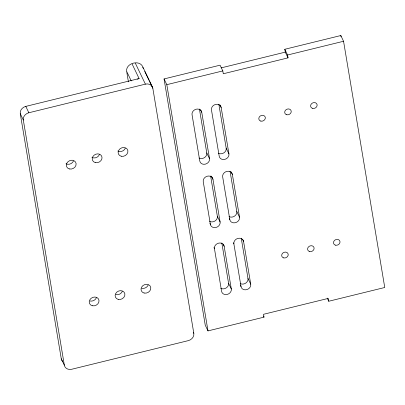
<?xml version="1.0" encoding="UTF-8"?>
<svg xmlns="http://www.w3.org/2000/svg" width="405" height="405" viewBox="0 0 405 405"><rect width="100%" height="100%" fill="white"/><g stroke="black" fill="none" stroke-linecap="round" stroke-linejoin="round"><path stroke-width="0.61" d="M149.602 81.537L152.817 88.249L193.818 333.345A6.718 5.716 -25.6 0 1 188.3 340.635L71.756 369.249A6.718 5.716 -25.6 0 1 64.329 365.143L61.276 358.774L20.275 113.678A6.718 5.716 -25.6 0 1 25.799 106.388L139.102 78.565L132.136 64.041M328.744 301.249L328.268 298.399L263.523 314.295L263.999 317.145L207.998 330.9L205.249 325.169L164.055 78.934L220.062 65.185L222.811 70.916L223.287 73.766L288.031 57.864L287.555 55.014L284.806 49.283L340.813 35.534L343.556 41.264L384.75 287.494L328.744 301.249L327.245 298.12M64.329 365.143L23.328 120.047A6.718 5.716 -25.6 0 1 28.851 112.757L145.39 84.139A6.718 5.716 -25.6 0 1 152.817 88.249M221.15 67.883L285.282 52.134L288.031 57.864M164.055 78.934L166.804 84.665L222.811 70.916M287.555 55.014L343.556 41.264M142.757 67.336L143.436 68.673M135.366 63.246L145.39 84.139M219.925 104.905L221.176 107.512L228.936 153.9A5.042 4.288 -25.6 0 1 224.795 159.368A5.042 4.288 -25.6 0 1 219.221 156.284L211.461 109.897A5.042 4.288 -25.6 0 1 215.602 104.429A5.042 4.288 -25.6 0 1 221.176 107.512M218.842 104.257L226.187 148.169L228.936 153.9M231.128 171.882L232.379 174.484L239.527 217.237A5.042 4.288 -25.6 0 1 235.391 222.699A5.042 4.288 -25.6 0 1 229.817 219.621L229.316 218.578M200.5 109.679L201.751 112.281L209.512 158.669A5.042 4.288 -25.6 0 1 205.37 164.136A5.042 4.288 -25.6 0 1 199.797 161.053L192.041 114.666A5.042 4.288 -25.6 0 1 196.182 109.198A5.042 4.288 -25.6 0 1 201.751 112.281M230.045 171.234L236.783 211.501L239.527 217.237M199.417 109.026L206.763 152.938L209.512 158.669M242.585 239.375L243.582 241.461L250.735 284.209A5.042 4.288 -25.6 0 1 246.594 289.676A5.042 4.288 -25.6 0 1 241.021 286.593L240.271 285.029M211.456 176.129L212.954 179.253L220.107 222.006A5.042 4.288 -25.6 0 1 215.966 227.473A5.042 4.288 -25.6 0 1 210.392 224.39L209.896 223.347M233.371 242.803L233.872 243.845L241.021 286.593M241.248 238.206L247.987 278.478L250.735 284.209M210.625 176.003L217.358 216.27L220.107 222.006M263.503 316.102L263.999 317.145M152.351 86.832L142.433 66.131C138.707 59.631 125.849 63.433 126.633 71.052M144.777 71.467L149.065 80.418M223.16 244.144L224.157 246.23L231.311 288.978A5.042 4.288 -25.6 0 1 227.17 294.445A5.042 4.288 -25.6 0 1 221.596 291.362L214.447 248.614L213.946 247.571M221.829 242.975L228.562 283.247L231.311 288.978M131.205 80.899L126.638 71.295L128.405 81.85M193.281 332.227L193.818 333.345M25.799 106.388L28.851 112.757M20.275 113.678L23.328 120.047M340.813 35.534L341.02 36.779M284.806 49.283L285.282 52.134M229.817 219.621L222.669 176.869A5.042 4.288 -25.6 0 1 226.805 171.401A5.042 4.288 -25.6 0 1 232.379 174.484M210.392 224.39L203.244 181.642A5.042 4.288 -25.6 0 1 207.385 176.175A5.042 4.288 -25.6 0 1 212.954 179.253M166.804 84.665L207.998 330.9M233.872 243.845A5.042 4.288 -25.6 0 1 238.013 238.378A5.042 4.288 -25.6 0 1 243.582 241.461M228.562 283.247A5.042 4.288 -25.6 0 1 226.228 287.93A5.042 4.288 -25.6 0 1 220.781 288.304M217.358 216.27A5.042 4.288 -25.6 0 1 215.025 220.958A5.042 4.288 -25.6 0 1 209.577 221.332M206.763 152.938A5.042 4.288 -25.6 0 1 204.429 157.621A5.042 4.288 -25.6 0 1 198.982 157.996M247.987 278.478A5.042 4.288 -25.6 0 1 245.648 283.161A5.042 4.288 -25.6 0 1 240.206 283.535M236.783 211.501A5.042 4.288 -25.6 0 1 234.444 216.189A5.042 4.288 -25.6 0 1 228.997 216.559M226.187 148.169A5.042 4.288 -25.6 0 1 223.854 152.852A5.042 4.288 -25.6 0 1 218.406 153.227M214.447 248.614A5.042 4.288 -25.6 0 1 218.589 243.147A5.042 4.288 -25.6 0 1 224.157 246.23M62.623 361.407A6.718 5.716 -25.6 0 1 61.276 358.774M73.507 160.987A5.042 4.288 -25.6 0 1 66.015 163.747M99.407 154.624A5.042 4.288 -25.6 0 1 91.915 157.388M125.302 148.265A5.042 4.288 -25.6 0 1 117.814 151.03M96.39 297.781A5.042 4.288 -25.6 0 1 90.021 300.976M122.29 291.423A5.042 4.288 -25.6 0 1 115.916 294.617M148.19 285.064A5.042 4.288 -25.6 0 1 141.816 288.259M137.457 79.172A6.718 5.716 -25.6 0 1 139.102 78.565M312.797 108.418A3.361 2.86 -25.6 0 0 317.08 104.596A3.361 2.86 -25.6 0 0 311.718 103.548A3.361 2.86 -25.6 0 0 312.797 108.418M286.76 114.747A3.361 2.86 -25.6 0 0 291.205 111.086A3.361 2.86 -25.6 0 0 285.935 109.811A3.361 2.86 -25.6 0 0 286.76 114.747M260.861 121.105A3.361 2.86 -25.6 0 0 265.305 117.445A3.361 2.86 -25.6 0 0 260.035 116.169A3.361 2.86 -25.6 0 0 260.861 121.105M309.648 251.54A3.361 2.86 -25.6 0 0 314.088 247.88A3.361 2.86 -25.6 0 0 308.818 246.605A3.361 2.86 -25.6 0 0 309.648 251.54M283.748 257.904A3.361 2.86 -25.6 0 0 288.188 254.239A3.361 2.86 -25.6 0 0 282.923 252.963A3.361 2.86 -25.6 0 0 283.748 257.904M335.542 245.182A3.361 2.86 -25.6 0 0 339.987 241.522A3.361 2.86 -25.6 0 0 334.717 240.246A3.361 2.86 -25.6 0 0 335.542 245.182M69.422 168.956A5.042 4.288 -25.6 0 0 76.089 163.463A5.042 4.288 -25.6 0 0 68.187 161.549A5.042 4.288 -25.6 0 0 69.422 168.956M95.322 162.597A5.042 4.288 -25.6 0 0 101.989 157.105A5.042 4.288 -25.6 0 0 94.081 155.191A5.042 4.288 -25.6 0 0 95.322 162.597M121.222 156.239A5.042 4.288 -25.6 0 0 127.884 150.746A5.042 4.288 -25.6 0 0 119.981 148.832A5.042 4.288 -25.6 0 0 121.222 156.239M144.104 293.033A5.042 4.288 -25.6 0 0 150.771 287.545A5.042 4.288 -25.6 0 0 142.869 285.631A5.042 4.288 -25.6 0 0 144.104 293.033M118.209 299.391A5.042 4.288 -25.6 0 0 124.872 293.903A5.042 4.288 -25.6 0 0 116.969 291.99A5.042 4.288 -25.6 0 0 118.209 299.391M92.31 305.75A5.042 4.288 -25.6 0 0 98.972 300.262A5.042 4.288 -25.6 0 0 91.069 298.348A5.042 4.288 -25.6 0 0 92.31 305.75"/></g></svg>
